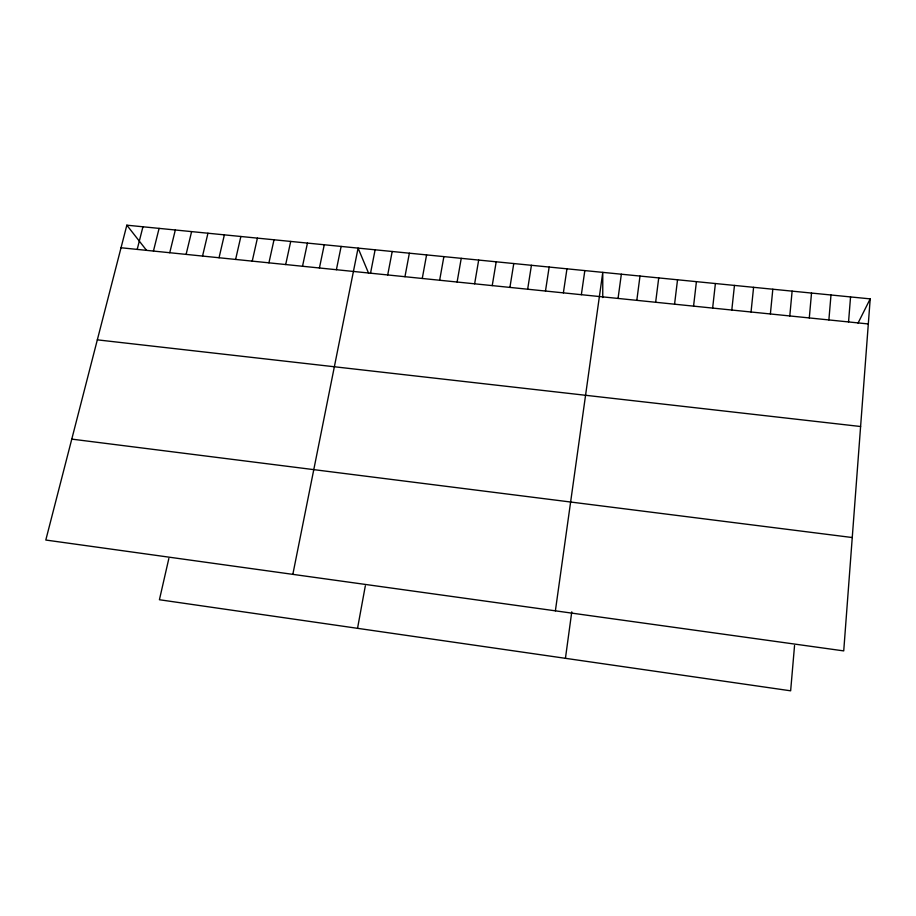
<?xml version="1.0" encoding="UTF-8"?>
<svg xmlns="http://www.w3.org/2000/svg" width="916" height="916" viewBox="0 0 916 916"><rect width="100%" height="100%" fill="white"/><g stroke="black" fill="none" stroke-linecap="round" stroke-linejoin="round"><path stroke-width="1.37" d="M602.751 297.563L602.774 272.373L555.382 610.846M870.2 298.879L843.728 650.898L45.8 540.039L126.843 225.187L870.2 298.879L858.029 323.13M848.548 321.94L850.552 296.933M828.877 319.936L830.995 294.998M794.55 645.517L790.645 690.813L159.418 599.74L168.853 558.474M809.297 317.932L811.519 293.063M789.787 315.951L792.122 291.139M770.379 313.97L772.818 289.227M751.04 312.001L753.593 287.326M731.804 310.032L734.46 285.426M712.637 308.085L715.396 283.536M693.561 306.139L696.423 281.659M674.565 304.204L677.531 279.781M655.65 302.269L658.73 277.914M636.815 300.345L639.998 276.06M618.06 298.433L621.346 274.216M565.435 658.318L571.767 611.854M581.351 294.7L584.832 270.586M563.374 292.868L566.958 268.823M545.478 291.036L549.153 267.048M527.662 289.216L531.429 265.296M509.914 287.406L513.773 263.545M492.236 285.609L496.197 261.804M474.637 283.811L478.679 260.064M457.107 282.025L461.24 258.335M439.646 280.25L443.882 256.617M357.538 628.319L365.335 585.805M422.265 278.475L426.581 254.9M404.952 276.712L409.36 253.194M387.708 274.949L392.197 251.488M370.533 273.197L375.113 249.805M292.834 574.366L358.087 248.11L368.587 273.208M336.39 269.716L341.141 246.427M319.421 267.987L324.264 244.755M302.52 266.258L307.444 243.095M285.689 264.552L290.704 241.435M268.926 262.835L274.021 239.774M252.232 261.14L257.407 238.126M235.607 259.446L240.862 236.488M219.039 257.751L224.374 234.851M202.539 256.068L207.955 233.225M186.108 254.396L191.604 231.611M169.746 252.724L175.322 229.996M153.441 251.064L159.098 228.382M137.205 249.404L142.942 226.779M121.038 247.755L868.311 323.955M97.325 339.847L860.605 426.512M71.78 439.119L852.246 537.532M126.843 225.187L146.457 250.24"/></g></svg>
